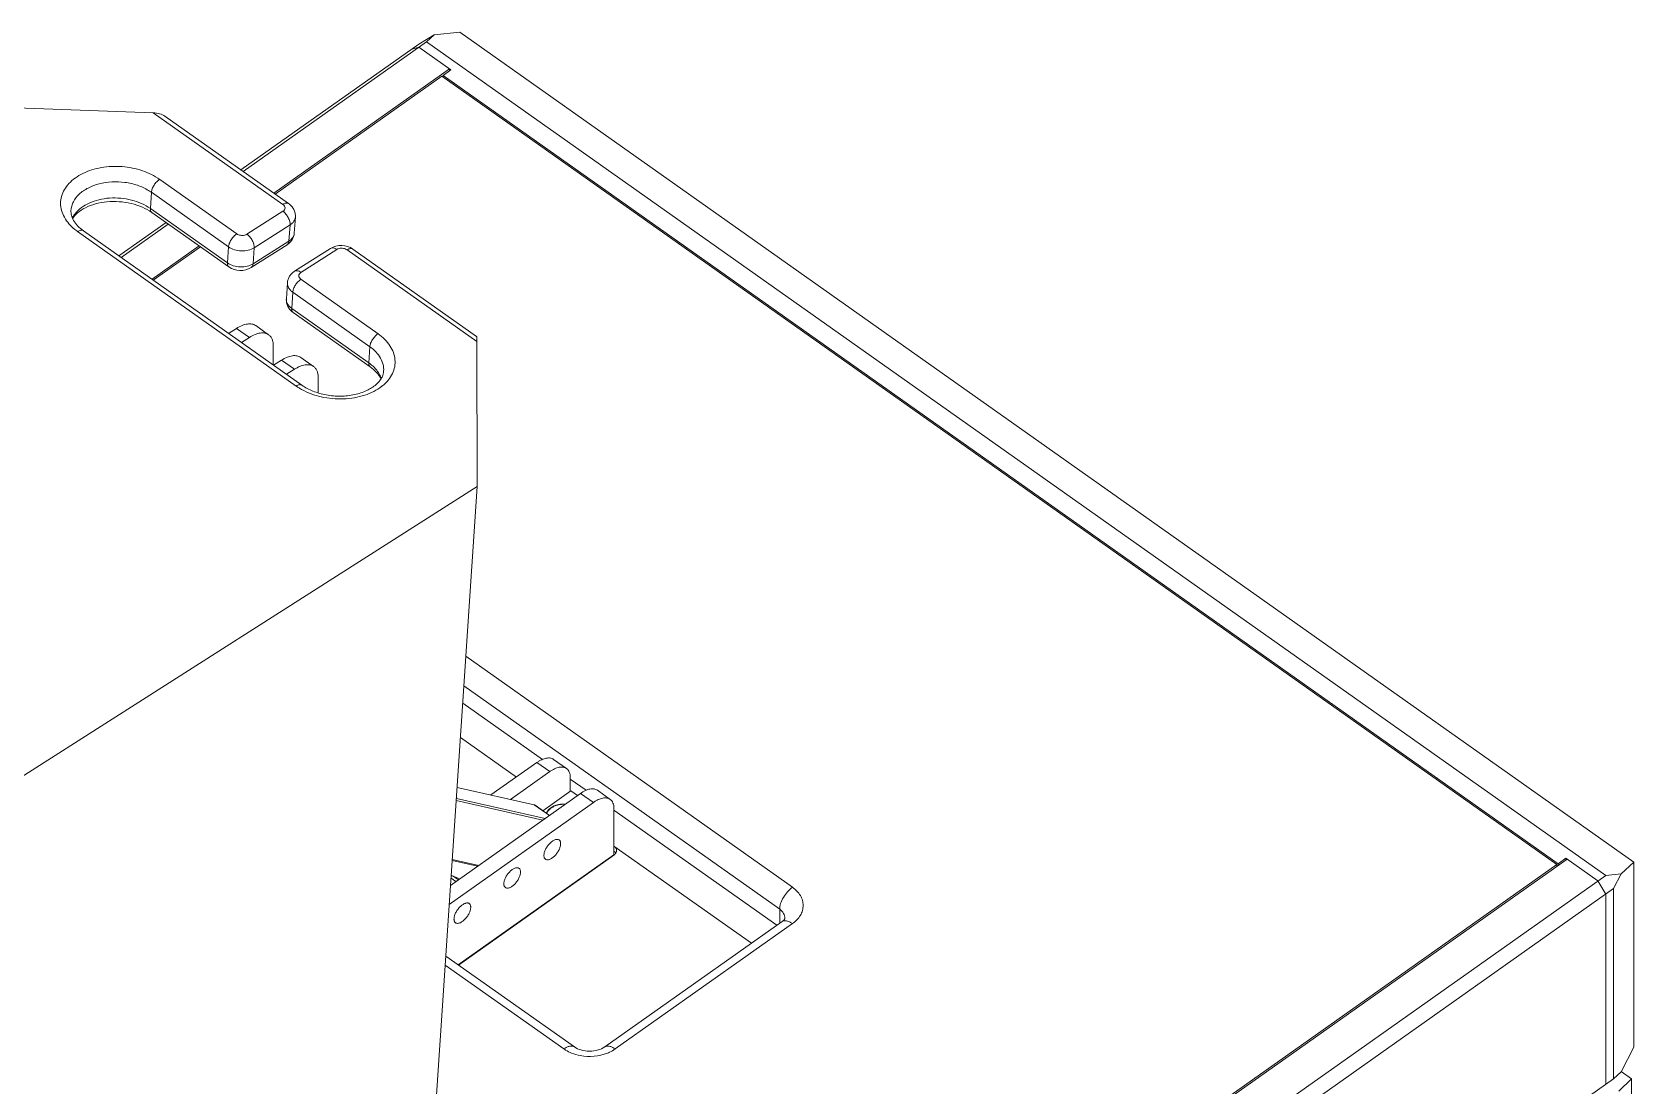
# Model space of a CAD drawing. Header units: millimetres. Extents: x 0 to 9253, y 0 to 2730.
# Drawn here: x 7598 to 8038.9, y 1462.6 to 1752.7 of the extents above; entities that cross this region are included whole.
import ezdxf

# ---------------------------------------------------------------- set-up
doc = ezdxf.new("R2010")
doc.units = ezdxf.units.MM
doc.layers.get('0').update_dxf_attribs({"lineweight": 13})

msp = doc.modelspace()

# ---------------------------------------------------------------- linework, layer by layer
at = {"color": 7, "linetype": 'Continuous'}
for p, q in [((7708.69, 1751.98), (7704.45, 1749.42)), ((7706.57, 1750.04), (7708.69, 1751.98)), ((7708.69, 1751.98), (7715.76, 1752.71)), ((7715.76, 1752.71), (8038.91, 1524.21)), ((7704.45, 1749.42), (7655.49, 1714.8)), ((7706.57, 1750.04), (7656.11, 1714.36)), ((7704.45, 1748.54), (7702.33, 1747.92)), ((7704.45, 1748.54), (7713.29, 1742.29)), ((7706.57, 1750.04), (8031.13, 1520.54)), ((7712.93, 1742.54), (7664.59, 1708.36)), ((7711.17, 1740.79), (7713.29, 1742.29)), ((7712.93, 1742.04), (7712.93, 1742.54)), ((7664.95, 1708.11), (7710.81, 1740.54)), ((7710.81, 1740.54), (8017.7, 1523.54)), ((7711.17, 1740.29), (7711.17, 1740.79)), ((7711.17, 1740.79), (8018.05, 1523.79)), ((7572.04, 1732.63), (7631.37, 1730.5)), ((7667.08, 1705.25), (7631.37, 1730.5)), ((7668.66, 1705.48), (7634.59, 1729.57)), ((7633.17, 1712.16), (7654.38, 1697.16)), ((7630.9, 1708.59), (7630.61, 1704.15)), ((7652.12, 1693.59), (7630.9, 1708.59)), ((7630.61, 1704.15), (7651.82, 1689.15)), ((7652.2, 1688.05), (7630.99, 1703.05)), ((7657.2, 1697.06), (7667.08, 1703.36)), ((7670.51, 1701.8), (7670.21, 1697.36)), ((7670.7, 1655.28), (7610.59, 1697.78)), ((7672.28, 1655.51), (7612.18, 1698.01)), ((7634.93, 1700.27), (7621.96, 1691.09)), ((7635.55, 1699.83), (7622.58, 1690.65)), ((7669.05, 1699.63), (7659.18, 1693.34)), ((7668.76, 1695.19), (7669.05, 1699.63)), ((7644.04, 1693.83), (7631.07, 1684.65)), ((7631.42, 1684.4), (7644.39, 1693.58)), ((7651.82, 1689.15), (7652.12, 1693.59)), ((7668.25, 1694.16), (7658.37, 1687.87)), ((7658.88, 1688.9), (7668.76, 1695.19)), ((7659.18, 1693.34), (7658.88, 1688.9)), ((7680.17, 1693.16), (7670.29, 1686.87)), ((7720.41, 1668.89), (7686.34, 1692.98)), ((7681.93, 1692.86), (7672.05, 1686.56)), ((7720.46, 1667.5), (7684.75, 1692.75)), ((7672.06, 1684.66), (7693.27, 1669.66)), ((7668.04, 1679.23), (7668.33, 1683.67)), ((7669.79, 1681.09), (7669.5, 1676.65)), ((7691.01, 1666.09), (7669.79, 1681.09)), ((7669.5, 1676.65), (7690.71, 1661.65)), ((7691.09, 1660.55), (7669.88, 1675.55)), ((7654.33, 1671.14), (7652.15, 1669.75)), ((7657.87, 1668.64), (7654.33, 1671.14)), ((7663.15, 1669.4), (7659.61, 1671.9)), ((7655.69, 1667.25), (7657.87, 1668.64)), ((7720.46, 1667.5), (7720.54, 1627.63)), ((7664.45, 1661.05), (7664.45, 1666.23)), ((7666.71, 1662.39), (7664.52, 1661)), ((7670.24, 1659.89), (7666.71, 1662.39)), ((7671.99, 1663.15), (7675.52, 1660.65)), ((7690.71, 1661.65), (7691.01, 1666.09)), ((7668.06, 1658.5), (7670.24, 1659.89)), ((7676.82, 1657.48), (7676.82, 1653.36)), ((7541.28, 1513.41), (7720.54, 1627.63)), ((7720.54, 1627.63), (7707.69, 1434.84)), ((7717.42, 1580.87), (7807.33, 1517.29)), ((7803.8, 1511.26), (7716.88, 1572.72)), ((7738.49, 1552.49), (7716.56, 1567.99)), ((7715.93, 1558.54), (7731.34, 1547.64)), ((7741.59, 1552.5), (7745.13, 1550)), ((7736.98, 1551.63), (7724.35, 1542.7)), ((7740.51, 1549.13), (7729.71, 1541.49)), ((7740.51, 1549.13), (7736.98, 1551.63)), ((7746.17, 1543.69), (7746.17, 1547.47)), ((7749, 1543.13), (7713.22, 1517.83)), ((7736.22, 1540.03), (7715.02, 1544.8)), ((7738.66, 1538.38), (7746.35, 1543.81)), ((7750.51, 1543.99), (7746.17, 1547.06)), ((7748.16, 1542.53), (7746.35, 1543.81)), ((7752.53, 1540.63), (7749, 1543.13)), ((7753.62, 1544), (7757.15, 1541.5)), ((7752.53, 1540.63), (7712.87, 1512.58)), ((7738.59, 1535.77), (7714.77, 1541.14)), ((7739.29, 1536.27), (7714.82, 1541.78)), ((7736.22, 1540.03), (7740.41, 1537.06)), ((7740.47, 1537.1), (7736.5, 1539.9)), ((7740.93, 1539.14), (7740.94, 1539.14)), ((7758.19, 1526.24), (7758.19, 1538.97)), ((7803.04, 1506.84), (7758.19, 1538.56)), ((7715.33, 1495.94), (7758.19, 1526.24)), ((7758.19, 1526.16), (7715.39, 1495.89)), ((7758.19, 1528.66), (7796.04, 1501.89)), ((8020.53, 1525.04), (7579.29, 1213.04)), ((7581.41, 1215.04), (8017.7, 1523.54)), ((7713.67, 1524.64), (7720.63, 1523.07)), ((7713.69, 1524.95), (7720.97, 1523.31)), ((7720.53, 1523.09), (7720.43, 1522.93)), ((8017.7, 1523.54), (8017.7, 1523.04)), ((8018.05, 1523.79), (8020.17, 1525.29)), ((8018.05, 1523.79), (8018.05, 1523.29)), ((8020.17, 1524.79), (8020.17, 1525.29)), ((8020.17, 1525.29), (8029.01, 1519.04)), ((8035.37, 1520.98), (8038.91, 1524.21)), ((8038.91, 1524.21), (8038.91, 1473.3)), ((8031.13, 1520.54), (7585.66, 1205.54)), ((7587.78, 1201.92), (8033.25, 1516.92)), ((7714.66, 1518.85), (7713.35, 1519.78)), ((7713.9, 1520.4), (7715.38, 1519.36)), ((7715.78, 1519.64), (7713.9, 1520.4)), ((8031.13, 1515.42), (8029.01, 1519.04)), ((8035.37, 1520.98), (8031.13, 1520.54)), ((8033.25, 1516.92), (8035.37, 1520.98)), ((8033.25, 1516.92), (8033.25, 1464.6)), ((8031.13, 1515.42), (8031.13, 1463.1)), ((7804.45, 1507.84), (7755.66, 1473.34)), ((7803.8, 1507.38), (7803.8, 1511.26)), ((7807.33, 1507.29), (7758.54, 1472.79)), ((7744.4, 1472.79), (7711.76, 1495.88)), ((7747.29, 1473.34), (7711.92, 1498.35)), ((8035.37, 1466.53), (8038.91, 1473.3)), ((7943.45, 1401.1), (8033.25, 1464.6)), ((8035.37, 1466.53), (8033.25, 1464.6)), ((8034.74, 1461.14), (8038.2, 1464.61)), ((8038.2, 1464.61), (8035.41, 1466.59)), ((8038.2, 1464.61), (8038.2, 1457.54))]:
    msp.add_line(p, q, dxfattribs=at)
for centre, radius, start, end in [((7683.67, 1651.7), 12.19, 51.6991, 54.752), ((7687.02, 1654.78), 7.61, 27.5269, 30.2834), ((7680.64, 1669.49), 17.35, 239.0308, 240.7325), ((7686.8, 1664.84), 12.23, 308.0125, 309.2315), ((7743.49, 1535.47), 4.55, 125.2644, 125.4427), ((7743.52, 1535.48), 4.48, 125.3484, 125.771)]:
    msp.add_arc(centre, radius, start, end, dxfattribs=at)
for centre, major_axis, ratio, start_param, end_param in [((7631.22, 1728.28), (4.24, -0.1), 0.524472, 0.66302, 1.548523), ((7720.32, 1665.28), (0.09, 3.61), 0.033171, -0.907776, -0.022273)]:
    msp.add_ellipse(centre, major_axis=major_axis, ratio=ratio, start_param=start_param, end_param=end_param, dxfattribs=at)
for points, knots in [([(7633.17, 1712.16), (7631.72, 1713.18), (7628.36, 1714.8), (7622.84, 1715.88), (7617.21, 1715.65), (7612.83, 1714.33), (7609.92, 1712.62), (7608.18, 1711.12), (7606.89, 1709.4), (7606.08, 1707.53), (7605.81, 1705.55), (7606.09, 1703.56), (7606.89, 1701.63), (7607.72, 1700.47), (7608.2, 1699.92)], [0, 0, 0, 0, 0.135677, 0.281661, 0.428081, 0.564907, 0.627611, 0.685918, 0.740165, 0.79135, 0.84108, 0.891301, 0.943825, 1, 1, 1, 1]), ([(7630.11, 1709.11), (7629.15, 1709.69), (7627.03, 1710.65), (7623.6, 1711.43), (7620.02, 1711.58), (7616.57, 1711.07), (7613.5, 1709.94), (7611.01, 1708.26), (7609.56, 1706.43), (7608.93, 1704.84), (7608.79, 1704.02), (7608.76, 1703.62)], [0, 0, 0, 0, 0.132235, 0.272163, 0.414252, 0.552524, 0.681746, 0.798608, 0.903077, 0.952088, 1, 1, 1, 1]), ([(7633.17, 1712.16), (7632.87, 1711.97), (7632.3, 1711.48), (7631.6, 1710.59), (7631.1, 1709.61), (7630.92, 1708.92), (7630.9, 1708.59)], [0, 0, 0, 0, 0.246116, 0.514529, 0.77512, 1, 1, 1, 1]), ([(7609.87, 1702.7), (7610.88, 1703.99), (7613.11, 1705.52), (7616.49, 1706.65), (7619.42, 1707.09), (7622.45, 1707.05), (7626.32, 1706.4), (7629.07, 1705.24), (7630.61, 1704.15)], [0, 0, 0, 0, 0.219158, 0.344378, 0.476684, 0.612484, 0.747694, 1, 1, 1, 1]), ([(7630.9, 1708.59), (7630.84, 1708.64), (7630.58, 1708.82), (7630.31, 1708.99), (7630.11, 1709.11)], [0, 0, 0, 0, 0.247282, 1, 1, 1, 1]), ([(7608.76, 1703.62), (7608.73, 1703.17), (7608.83, 1702.2), (7609.45, 1700.74), (7610.58, 1699.28), (7611.6, 1698.42), (7612.18, 1698.01)], [0, 0, 0, 0, 0.195951, 0.420025, 0.687225, 1, 1, 1, 1]), ([(7609.13, 1701.53), (7609.18, 1701.64), (7609.4, 1702.04), (7609.66, 1702.42), (7609.87, 1702.7)], [0, 0, 0, 0, 0.245474, 1, 1, 1, 1]), ([(7630.99, 1703.05), (7630.19, 1703.62), (7628.37, 1704.61), (7625.34, 1705.6), (7622.04, 1706.11), (7618.7, 1706.07), (7615.55, 1705.52), (7612.79, 1704.49), (7610.63, 1703.11), (7609.57, 1701.93), (7609.19, 1701.34)], [0, 0, 0, 0, 0.123695, 0.259254, 0.400989, 0.542878, 0.678898, 0.803318, 0.911274, 1, 1, 1, 1]), ([(7630.61, 1704.15), (7630.6, 1704.03), (7630.6, 1703.81), (7630.66, 1703.49), (7630.79, 1703.23), (7630.92, 1703.1), (7630.99, 1703.05)], [0, 0, 0, 0, 0.295032, 0.555671, 0.786503, 1, 1, 1, 1]), ([(7667.08, 1705.25), (7667.22, 1705.35), (7667.51, 1705.5), (7667.94, 1705.63), (7668.34, 1705.64), (7668.57, 1705.55), (7668.66, 1705.48)], [0, 0, 0, 0, 0.308504, 0.574432, 0.799946, 1, 1, 1, 1]), ([(7667.08, 1705.25), (7667.25, 1705.13), (7667.54, 1704.86), (7667.72, 1704.29), (7667.54, 1703.72), (7667.25, 1703.46), (7667.08, 1703.36)], [0, 0, 0, 0, 0.272089, 0.507402, 0.737949, 1, 1, 1, 1]), ([(7669.05, 1699.63), (7669.08, 1699.96), (7668.98, 1700.66), (7668.56, 1701.68), (7667.93, 1702.62), (7667.38, 1703.14), (7667.08, 1703.36)], [0, 0, 0, 0, 0.222664, 0.480614, 0.749108, 1, 1, 1, 1]), ([(7668.66, 1705.48), (7668.95, 1705.28), (7669.5, 1704.8), (7670.11, 1703.9), (7670.48, 1702.88), (7670.53, 1702.16), (7670.51, 1701.8)], [0, 0, 0, 0, 0.250792, 0.500502, 0.750045, 1, 1, 1, 1]), ([(7670.51, 1701.8), (7670.49, 1701.59), (7670.41, 1701.17), (7669.99, 1700.37), (7669.45, 1699.89), (7669.05, 1699.63)], [0, 0, 0, 0, 0.230724, 0.470632, 1, 1, 1, 1]), ([(7608.2, 1699.92), (7608.29, 1699.82), (7608.63, 1699.44), (7609.01, 1699.07), (7609.3, 1698.81)], [0, 0, 0, 0, 0.245459, 1, 1, 1, 1]), ([(7609.3, 1698.81), (7609.4, 1698.72), (7609.82, 1698.36), (7610.25, 1698.02), (7610.59, 1697.78)], [0, 0, 0, 0, 0.245892, 1, 1, 1, 1]), ([(7612.18, 1698.01), (7612.09, 1698.07), (7611.86, 1698.17), (7611.46, 1698.16), (7611.03, 1698.03), (7610.74, 1697.87), (7610.59, 1697.78)], [0, 0, 0, 0, 0.200041, 0.425594, 0.691539, 1, 1, 1, 1]), ([(7670.21, 1697.36), (7670.19, 1697.04), (7670.06, 1696.39), (7669.65, 1695.51), (7669.03, 1694.74), (7668.52, 1694.34), (7668.25, 1694.16)], [0, 0, 0, 0, 0.250064, 0.499804, 0.74956, 1, 1, 1, 1]), ([(7668.76, 1695.19), (7669.16, 1695.45), (7669.69, 1695.93), (7670.11, 1696.73), (7670.2, 1697.15), (7670.21, 1697.36)], [0, 0, 0, 0, 0.529368, 0.769235, 1, 1, 1, 1]), ([(7652.12, 1693.59), (7652.14, 1693.92), (7652.32, 1694.61), (7652.82, 1695.59), (7653.51, 1696.48), (7654.08, 1696.97), (7654.38, 1697.16)], [0, 0, 0, 0, 0.22486, 0.485386, 0.753812, 1, 1, 1, 1]), ([(7659.18, 1693.34), (7658.69, 1693.03), (7657.52, 1692.57), (7655.64, 1692.4), (7653.76, 1692.71), (7652.61, 1693.25), (7652.12, 1693.59)], [0, 0, 0, 0, 0.236359, 0.495268, 0.75682, 1, 1, 1, 1]), ([(7657.2, 1697.06), (7657.01, 1696.94), (7656.42, 1696.71), (7655.41, 1696.69), (7654.68, 1696.95), (7654.38, 1697.16)], [0, 0, 0, 0, 0.237117, 0.627628, 1, 1, 1, 1]), ([(7657.2, 1697.06), (7657.5, 1696.85), (7658.05, 1696.33), (7658.69, 1695.38), (7659.1, 1694.37), (7659.2, 1693.66), (7659.18, 1693.34)], [0, 0, 0, 0, 0.250799, 0.519217, 0.77725, 1, 1, 1, 1]), ([(7668.25, 1694.16), (7668.4, 1694.26), (7668.66, 1694.58), (7668.74, 1694.98), (7668.76, 1695.19)], [0, 0, 0, 0, 0.456785, 1, 1, 1, 1]), ([(7686.34, 1692.98), (7685.46, 1693.6), (7683.29, 1694.28), (7681.07, 1693.74), (7680.17, 1693.16)], [0, 0, 0, 0, 0.501089, 1, 1, 1, 1]), ([(7681.93, 1692.86), (7681.77, 1692.96), (7681.47, 1693.15), (7680.99, 1693.31), (7680.54, 1693.33), (7680.28, 1693.23), (7680.17, 1693.16)], [0, 0, 0, 0, 0.302113, 0.566322, 0.794454, 1, 1, 1, 1]), ([(7681.93, 1692.86), (7682.13, 1692.98), (7682.71, 1693.21), (7683.72, 1693.23), (7684.45, 1692.97), (7684.75, 1692.75)], [0, 0, 0, 0, 0.237117, 0.627628, 1, 1, 1, 1]), ([(7686.34, 1692.98), (7686.25, 1693.05), (7686.02, 1693.14), (7685.62, 1693.13), (7685.19, 1693), (7684.9, 1692.85), (7684.75, 1692.75)], [0, 0, 0, 0, 0.199991, 0.425524, 0.691531, 1, 1, 1, 1]), ([(7652.2, 1688.05), (7652.13, 1688.1), (7652, 1688.23), (7651.88, 1688.49), (7651.81, 1688.81), (7651.81, 1689.03), (7651.82, 1689.15)], [0, 0, 0, 0, 0.213459, 0.444297, 0.704992, 1, 1, 1, 1]), ([(7651.82, 1689.15), (7652.31, 1688.81), (7653.46, 1688.27), (7655.34, 1687.96), (7657.23, 1688.13), (7658.39, 1688.59), (7658.88, 1688.9)], [0, 0, 0, 0, 0.243091, 0.504566, 0.763553, 1, 1, 1, 1]), ([(7658.88, 1688.9), (7658.87, 1688.69), (7658.79, 1688.29), (7658.52, 1687.97), (7658.37, 1687.87)], [0, 0, 0, 0, 0.543263, 1, 1, 1, 1]), ([(7658.37, 1687.87), (7657.47, 1687.3), (7655.25, 1686.75), (7653.08, 1687.43), (7652.2, 1688.05)], [0, 0, 0, 0, 0.499007, 1, 1, 1, 1]), ([(7670.29, 1686.87), (7670.02, 1686.7), (7669.51, 1686.29), (7668.89, 1685.53), (7668.48, 1684.64), (7668.35, 1684), (7668.33, 1683.67)], [0, 0, 0, 0, 0.250424, 0.500161, 0.74991, 1, 1, 1, 1]), ([(7672.06, 1684.66), (7671.76, 1684.47), (7671.19, 1683.98), (7670.49, 1683.09), (7669.99, 1682.11), (7669.82, 1681.42), (7669.79, 1681.09)], [0, 0, 0, 0, 0.246095, 0.514444, 0.775053, 1, 1, 1, 1]), ([(7670.29, 1686.87), (7670.4, 1686.94), (7670.67, 1687.04), (7671.11, 1687.02), (7671.59, 1686.86), (7671.9, 1686.67), (7672.05, 1686.56)], [0, 0, 0, 0, 0.205482, 0.433622, 0.697912, 1, 1, 1, 1]), ([(7672.06, 1684.66), (7671.89, 1684.78), (7671.6, 1685.06), (7671.41, 1685.63), (7671.59, 1686.19), (7671.88, 1686.45), (7672.05, 1686.56)], [0, 0, 0, 0, 0.272089, 0.507402, 0.737949, 1, 1, 1, 1]), ([(7669.79, 1681.09), (7669.56, 1681.26), (7669.13, 1681.62), (7668.65, 1682.26), (7668.36, 1682.96), (7668.32, 1683.44), (7668.33, 1683.67)], [0, 0, 0, 0, 0.279126, 0.536066, 0.773544, 1, 1, 1, 1]), ([(7668.04, 1679.23), (7668.01, 1678.88), (7668.06, 1678.15), (7668.43, 1677.13), (7669.05, 1676.24), (7669.59, 1675.76), (7669.88, 1675.55)], [0, 0, 0, 0, 0.249922, 0.499456, 0.749197, 1, 1, 1, 1]), ([(7668.04, 1679.23), (7668.02, 1679), (7668.06, 1678.51), (7668.35, 1677.82), (7668.84, 1677.18), (7669.26, 1676.82), (7669.5, 1676.65)], [0, 0, 0, 0, 0.226395, 0.463903, 0.720912, 1, 1, 1, 1]), ([(7669.5, 1676.65), (7669.49, 1676.53), (7669.49, 1676.31), (7669.55, 1675.99), (7669.68, 1675.73), (7669.81, 1675.6), (7669.88, 1675.55)], [0, 0, 0, 0, 0.295078, 0.555729, 0.786523, 1, 1, 1, 1]), ([(7659.61, 1671.9), (7659.46, 1672.01), (7659.13, 1672.19), (7658.57, 1672.36), (7657.95, 1672.41), (7657.03, 1672.34), (7655.77, 1671.96), (7654.82, 1671.45), (7654.33, 1671.14)], [0, 0, 0, 0, 0.098643, 0.200778, 0.309417, 0.426756, 0.691924, 1, 1, 1, 1]), ([(7657.87, 1668.64), (7658.36, 1668.95), (7659.31, 1669.46), (7660.56, 1669.84), (7661.49, 1669.91), (7662.1, 1669.86), (7662.67, 1669.69), (7663, 1669.51), (7663.15, 1669.4)], [0, 0, 0, 0, 0.308076, 0.573244, 0.690583, 0.799222, 0.901357, 1, 1, 1, 1]), ([(7663.15, 1669.4), (7663.36, 1669.25), (7663.75, 1668.87), (7664.16, 1668.13), (7664.4, 1667.23), (7664.45, 1666.58), (7664.45, 1666.23)], [0, 0, 0, 0, 0.218612, 0.451665, 0.710225, 1, 1, 1, 1]), ([(7691.01, 1666.09), (7691.03, 1666.42), (7691.21, 1667.11), (7691.71, 1668.09), (7692.4, 1668.98), (7692.97, 1669.47), (7693.27, 1669.66)], [0, 0, 0, 0, 0.22488, 0.485471, 0.753884, 1, 1, 1, 1]), ([(7694.54, 1655.37), (7695.11, 1655.84), (7696.15, 1656.85), (7697.3, 1658.63), (7697.93, 1660.56), (7698.02, 1662.55), (7697.57, 1664.54), (7696.59, 1666.44), (7695.14, 1668.19), (7693.93, 1669.2), (7693.27, 1669.66)], [0, 0, 0, 0, 0.131144, 0.253474, 0.369795, 0.484185, 0.601174, 0.724655, 0.857314, 1, 1, 1, 1]), ([(7671.99, 1663.15), (7671.84, 1663.26), (7671.5, 1663.44), (7670.94, 1663.61), (7670.33, 1663.66), (7669.4, 1663.59), (7668.15, 1663.21), (7667.2, 1662.7), (7666.71, 1662.39)], [0, 0, 0, 0, 0.098643, 0.200778, 0.309417, 0.426756, 0.691924, 1, 1, 1, 1]), ([(7694.81, 1659.39), (7694.85, 1659.99), (7694.73, 1661.25), (7693.99, 1663.06), (7692.72, 1664.73), (7691.62, 1665.66), (7691.01, 1666.09)], [0, 0, 0, 0, 0.226458, 0.463993, 0.72076, 1, 1, 1, 1]), ([(7670.24, 1659.89), (7670.73, 1660.2), (7671.68, 1660.71), (7672.94, 1661.09), (7673.86, 1661.16), (7674.48, 1661.11), (7675.04, 1660.94), (7675.37, 1660.76), (7675.52, 1660.65)], [0, 0, 0, 0, 0.308076, 0.573244, 0.690583, 0.799222, 0.901357, 1, 1, 1, 1]), ([(7672.28, 1655.51), (7673.23, 1654.84), (7675.41, 1653.71), (7679.04, 1652.69), (7682.94, 1652.37), (7686.73, 1652.77), (7690.07, 1653.84), (7692.34, 1655.23), (7693.62, 1656.53), (7694.27, 1657.48), (7694.67, 1658.43), (7694.79, 1659.08), (7694.81, 1659.39)], [0, 0, 0, 0, 0.133121, 0.279883, 0.431821, 0.580096, 0.716119, 0.832423, 0.881753, 0.925321, 0.964198, 1, 1, 1, 1]), ([(7675.52, 1660.65), (7675.74, 1660.5), (7676.12, 1660.12), (7676.53, 1659.38), (7676.78, 1658.48), (7676.82, 1657.83), (7676.82, 1657.48)], [0, 0, 0, 0, 0.218612, 0.451665, 0.710225, 1, 1, 1, 1]), ([(7691.09, 1660.55), (7691.02, 1660.6), (7690.89, 1660.73), (7690.77, 1660.99), (7690.7, 1661.31), (7690.7, 1661.53), (7690.71, 1661.65)], [0, 0, 0, 0, 0.213497, 0.444329, 0.704968, 1, 1, 1, 1]), ([(7694.06, 1657.23), (7693.77, 1657.84), (7692.91, 1659.09), (7691.76, 1660.08), (7691.09, 1660.55)], [0, 0, 0, 0, 0.452826, 1, 1, 1, 1]), ([(7691.23, 1661.26), (7691.32, 1661.19), (7691.68, 1660.9), (7692.02, 1660.59), (7692.26, 1660.34)], [0, 0, 0, 0, 0.254523, 1, 1, 1, 1]), ([(7692.26, 1660.34), (7692.39, 1660.21), (7692.89, 1659.68), (7693.32, 1659.08), (7693.59, 1658.62)], [0, 0, 0, 0, 0.258689, 1, 1, 1, 1]), ([(7693.77, 1658.3), (7693.81, 1658.22), (7693.96, 1657.92), (7694.08, 1657.62), (7694.17, 1657.38)], [0, 0, 0, 0, 0.253529, 1, 1, 1, 1]), ([(7670.7, 1655.28), (7670.84, 1655.37), (7671.13, 1655.53), (7671.56, 1655.66), (7671.96, 1655.67), (7672.19, 1655.57), (7672.28, 1655.51)], [0, 0, 0, 0, 0.308461, 0.574406, 0.799959, 1, 1, 1, 1]), ([(7670.7, 1655.28), (7670.78, 1655.22), (7671.11, 1654.99), (7671.45, 1654.78), (7671.71, 1654.62)], [0, 0, 0, 0, 0.246943, 1, 1, 1, 1]), ([(7672.16, 1654.36), (7673.86, 1653.41), (7677.68, 1652.02), (7682.72, 1651.56), (7686.74, 1651.98), (7690.4, 1652.87), (7692.93, 1654.11), (7694.33, 1655.2)], [0, 0, 0, 0, 0.251348, 0.515146, 0.645426, 0.771053, 1, 1, 1, 1]), ([(7741.59, 1552.5), (7741.46, 1552.6), (7741.17, 1552.75), (7740.68, 1552.88), (7740.14, 1552.91), (7739.56, 1552.85), (7738.94, 1552.68), (7738.29, 1552.42), (7737.63, 1552.07), (7737.19, 1551.78), (7736.98, 1551.63)], [0, 0, 0, 0, 0.096272, 0.196491, 0.303964, 0.421025, 0.549004, 0.688371, 0.838993, 1, 1, 1, 1]), ([(7740.51, 1549.13), (7740.73, 1549.28), (7741.16, 1549.57), (7741.83, 1549.92), (7742.47, 1550.18), (7743.09, 1550.35), (7743.68, 1550.41), (7744.22, 1550.38), (7744.71, 1550.25), (7745, 1550.1), (7745.13, 1550)], [0, 0, 0, 0, 0.161007, 0.311629, 0.450996, 0.578975, 0.696036, 0.803509, 0.903728, 1, 1, 1, 1]), ([(7745.13, 1550), (7745.21, 1549.94), (7745.37, 1549.81), (7745.66, 1549.49), (7745.94, 1548.98), (7746.13, 1548.27), (7746.17, 1547.75), (7746.17, 1547.47)], [0, 0, 0, 0, 0.108602, 0.219101, 0.452031, 0.710342, 1, 1, 1, 1]), ([(7753.62, 1544), (7753.48, 1544.1), (7753.19, 1544.25), (7752.7, 1544.38), (7752.16, 1544.41), (7751.58, 1544.35), (7750.96, 1544.18), (7750.31, 1543.92), (7749.65, 1543.57), (7749.22, 1543.28), (7749, 1543.13)], [0, 0, 0, 0, 0.096272, 0.196491, 0.303964, 0.421025, 0.549004, 0.688371, 0.838993, 1, 1, 1, 1]), ([(7736.5, 1539.9), (7736.48, 1539.92), (7736.39, 1539.97), (7736.29, 1540.01), (7736.22, 1540.03)], [0, 0, 0, 0, 0.246206, 1, 1, 1, 1]), ([(7740.85, 1539.18), (7740.58, 1538.98), (7740.09, 1538.55), (7739.73, 1537.99), (7739.61, 1537.7)], [0, 0, 0, 0, 0.521149, 1, 1, 1, 1]), ([(7739.69, 1537.65), (7739.75, 1537.79), (7739.89, 1538.06), (7740.16, 1538.45), (7740.5, 1538.8), (7740.76, 1539.02), (7740.9, 1539.12)], [0, 0, 0, 0, 0.234876, 0.478983, 0.733859, 1, 1, 1, 1]), ([(7744.86, 1540.21), (7744.5, 1540.23), (7743.77, 1540.22), (7742.39, 1539.99), (7741.41, 1539.58), (7740.86, 1539.19)], [0, 0, 0, 0, 0.261368, 0.519148, 1, 1, 1, 1]), ([(7740.88, 1539.15), (7741.14, 1539.34), (7741.73, 1539.66), (7742.69, 1540), (7743.74, 1540.18), (7744.45, 1540.19), (7744.81, 1540.17)], [0, 0, 0, 0, 0.234583, 0.482446, 0.739403, 1, 1, 1, 1]), ([(7740.94, 1539.14), (7741.19, 1539.32), (7741.76, 1539.64), (7742.7, 1539.97), (7743.72, 1540.15), (7744.42, 1540.16), (7744.77, 1540.14)], [0, 0, 0, 0, 0.234041, 0.481799, 0.738962, 1, 1, 1, 1]), ([(7752.53, 1540.63), (7752.75, 1540.78), (7753.19, 1541.07), (7753.85, 1541.42), (7754.49, 1541.68), (7755.11, 1541.85), (7755.7, 1541.91), (7756.24, 1541.88), (7756.73, 1541.75), (7757.02, 1541.6), (7757.15, 1541.5)], [0, 0, 0, 0, 0.161007, 0.311629, 0.450996, 0.578975, 0.696036, 0.803509, 0.903728, 1, 1, 1, 1]), ([(7757.15, 1541.5), (7757.23, 1541.44), (7757.4, 1541.31), (7757.68, 1540.99), (7757.96, 1540.48), (7758.15, 1539.77), (7758.19, 1539.25), (7758.19, 1538.97)], [0, 0, 0, 0, 0.108602, 0.219101, 0.452031, 0.710342, 1, 1, 1, 1]), ([(7743.09, 1530.33), (7743.02, 1530.38), (7742.86, 1530.46), (7742.58, 1530.5), (7742.27, 1530.48), (7741.93, 1530.38), (7741.58, 1530.21), (7741.09, 1529.9), (7740.49, 1529.38), (7739.86, 1528.61), (7739.35, 1527.76), (7739.06, 1527.02), (7738.94, 1526.45), (7738.92, 1526.18), (7738.92, 1526.05)], [0, 0, 0, 0, 0.038564, 0.079806, 0.125715, 0.177357, 0.235002, 0.298339, 0.438715, 0.5898, 0.740597, 0.880159, 0.942972, 1, 1, 1, 1]), ([(7743.52, 1529.3), (7743.52, 1529.42), (7743.5, 1529.63), (7743.42, 1529.92), (7743.29, 1530.16), (7743.16, 1530.28), (7743.09, 1530.33)], [0, 0, 0, 0, 0.289752, 0.548339, 0.781393, 1, 1, 1, 1]), ([(7738.92, 1526.05), (7738.92, 1525.94), (7738.94, 1525.73), (7739.01, 1525.44), (7739.15, 1525.2), (7739.27, 1525.07), (7739.34, 1525.03)], [0, 0, 0, 0, 0.289752, 0.548339, 0.781393, 1, 1, 1, 1]), ([(7739.34, 1525.03), (7739.41, 1524.98), (7739.58, 1524.9), (7739.86, 1524.85), (7740.17, 1524.88), (7740.5, 1524.98), (7740.85, 1525.14), (7741.35, 1525.45), (7741.95, 1525.98), (7742.58, 1526.75), (7743.09, 1527.6), (7743.37, 1528.34), (7743.49, 1528.91), (7743.52, 1529.18), (7743.52, 1529.3)], [0, 0, 0, 0, 0.038564, 0.079806, 0.125715, 0.177357, 0.235002, 0.298339, 0.438715, 0.5898, 0.740597, 0.880159, 0.942972, 1, 1, 1, 1]), ([(7758.87, 1527.75), (7758.83, 1527.93), (7758.64, 1528.28), (7758.35, 1528.54), (7758.19, 1528.66)], [0, 0, 0, 0, 0.475862, 1, 1, 1, 1]), ([(7758.19, 1526.16), (7758.4, 1526.31), (7758.77, 1526.67), (7758.92, 1527.17), (7758.92, 1527.41)], [0, 0, 0, 0, 0.528966, 1, 1, 1, 1]), ([(7758.19, 1527.24), (7758.22, 1527.22), (7758.33, 1527.14), (7758.44, 1527.04), (7758.51, 1526.97)], [0, 0, 0, 0, 0.255997, 1, 1, 1, 1]), ([(7732.06, 1522.53), (7731.99, 1522.58), (7731.83, 1522.66), (7731.55, 1522.7), (7731.24, 1522.68), (7730.9, 1522.58), (7730.55, 1522.41), (7730.06, 1522.1), (7729.46, 1521.58), (7728.83, 1520.81), (7728.32, 1519.96), (7728.03, 1519.22), (7727.91, 1518.65), (7727.89, 1518.38), (7727.89, 1518.25)], [0, 0, 0, 0, 0.038564, 0.079806, 0.125715, 0.177357, 0.235002, 0.298339, 0.438715, 0.5898, 0.740597, 0.880159, 0.942972, 1, 1, 1, 1]), ([(7728.31, 1517.23), (7728.38, 1517.18), (7728.55, 1517.1), (7728.83, 1517.05), (7729.14, 1517.08), (7729.47, 1517.18), (7729.82, 1517.34), (7730.32, 1517.65), (7730.92, 1518.18), (7731.55, 1518.95), (7732.06, 1519.8), (7732.34, 1520.54), (7732.46, 1521.11), (7732.49, 1521.38), (7732.49, 1521.5)], [0, 0, 0, 0, 0.038564, 0.079806, 0.125715, 0.177357, 0.235002, 0.298339, 0.438715, 0.5898, 0.740597, 0.880159, 0.942972, 1, 1, 1, 1]), ([(7732.49, 1521.5), (7732.49, 1521.62), (7732.47, 1521.83), (7732.39, 1522.12), (7732.26, 1522.36), (7732.13, 1522.48), (7732.06, 1522.53)], [0, 0, 0, 0, 0.289752, 0.548339, 0.781393, 1, 1, 1, 1]), ([(7713.9, 1520.4), (7713.83, 1520.43), (7713.65, 1520.46), (7713.48, 1520.43), (7713.39, 1520.4)], [0, 0, 0, 0, 0.461641, 1, 1, 1, 1]), ([(7727.89, 1518.25), (7727.89, 1518.14), (7727.9, 1517.93), (7727.98, 1517.64), (7728.12, 1517.4), (7728.24, 1517.27), (7728.31, 1517.23)], [0, 0, 0, 0, 0.289752, 0.548339, 0.781393, 1, 1, 1, 1]), ([(7803.8, 1511.26), (7803.8, 1511.78), (7804.03, 1512.92), (7804.8, 1514.55), (7805.91, 1516.08), (7806.84, 1516.94), (7807.33, 1517.29)], [0, 0, 0, 0, 0.217686, 0.475354, 0.746305, 1, 1, 1, 1]), ([(7807.33, 1507.29), (7808.19, 1507.9), (7809.32, 1509.03), (7810.13, 1510.88), (7810.33, 1512.29), (7810.13, 1513.71), (7809.32, 1515.56), (7808.19, 1516.69), (7807.33, 1517.29)], [0, 0, 0, 0, 0.263385, 0.383799, 0.5, 0.616201, 0.736615, 1, 1, 1, 1]), ([(7718.35, 1512.83), (7718.28, 1512.88), (7718.11, 1512.96), (7717.83, 1513), (7717.52, 1512.98), (7717.19, 1512.88), (7716.83, 1512.71), (7716.34, 1512.4), (7715.74, 1511.88), (7715.11, 1511.11), (7714.6, 1510.26), (7714.31, 1509.52), (7714.19, 1508.95), (7714.17, 1508.68), (7714.17, 1508.55)], [0, 0, 0, 0, 0.038564, 0.079806, 0.125715, 0.177357, 0.235002, 0.298339, 0.438715, 0.5898, 0.740597, 0.880159, 0.942972, 1, 1, 1, 1]), ([(7718.77, 1511.8), (7718.77, 1511.92), (7718.75, 1512.13), (7718.67, 1512.42), (7718.54, 1512.66), (7718.41, 1512.78), (7718.35, 1512.83)], [0, 0, 0, 0, 0.289752, 0.548339, 0.781393, 1, 1, 1, 1]), ([(7714.17, 1508.55), (7714.17, 1508.44), (7714.19, 1508.23), (7714.27, 1507.94), (7714.4, 1507.7), (7714.52, 1507.57), (7714.59, 1507.53)], [0, 0, 0, 0, 0.289752, 0.548339, 0.781393, 1, 1, 1, 1]), ([(7714.59, 1507.53), (7714.66, 1507.48), (7714.83, 1507.4), (7715.11, 1507.35), (7715.42, 1507.38), (7715.75, 1507.48), (7716.11, 1507.64), (7716.6, 1507.95), (7717.2, 1508.48), (7717.83, 1509.25), (7718.34, 1510.1), (7718.63, 1510.84), (7718.75, 1511.41), (7718.77, 1511.68), (7718.77, 1511.8)], [0, 0, 0, 0, 0.038564, 0.079806, 0.125715, 0.177357, 0.235002, 0.298339, 0.438715, 0.5898, 0.740597, 0.880159, 0.942972, 1, 1, 1, 1]), ([(7805.26, 1508.76), (7805.26, 1508.99), (7805.19, 1509.46), (7804.79, 1510.39), (7804.23, 1510.95), (7803.8, 1511.26)], [0, 0, 0, 0, 0.232407, 0.473237, 1, 1, 1, 1]), ([(7804.45, 1507.84), (7804.55, 1507.91), (7804.73, 1508.05), (7804.95, 1508.26), (7805.1, 1508.44), (7805.19, 1508.57), (7805.23, 1508.66), (7805.25, 1508.71), (7805.26, 1508.74), (7805.26, 1508.75), (7805.26, 1508.76), (7805.26, 1508.76), (7805.26, 1508.76), (7805.26, 1508.76)], [0, 0, 0, 0, 0.299548, 0.539915, 0.721274, 0.849053, 0.932156, 0.959287, 0.978151, 0.989882, 0.995558, 0.996323, 1, 1, 1, 1]), ([(7807.33, 1507.29), (7807.11, 1507.45), (7806.68, 1507.72), (7805.86, 1508.06), (7805.2, 1508.13), (7804.83, 1508.02)], [0, 0, 0, 0, 0.302082, 0.570262, 1, 1, 1, 1]), ([(7744.4, 1472.79), (7744.66, 1472.98), (7745.18, 1473.29), (7745.97, 1473.57), (7746.7, 1473.62), (7747.12, 1473.46), (7747.29, 1473.34)], [0, 0, 0, 0, 0.312078, 0.579925, 0.804193, 1, 1, 1, 1]), ([(7744.4, 1472.79), (7744.56, 1472.68), (7745.24, 1472.23), (7745.97, 1471.87), (7746.54, 1471.64)], [0, 0, 0, 0, 0.242028, 1, 1, 1, 1]), ([(7747.29, 1473.34), (7747.82, 1472.96), (7749.19, 1472.38), (7751.47, 1472.08), (7753.75, 1472.38), (7755.12, 1472.96), (7755.66, 1473.34)], [0, 0, 0, 0, 0.222764, 0.499989, 0.777225, 1, 1, 1, 1]), ([(7755.66, 1473.34), (7755.82, 1473.46), (7756.25, 1473.62), (7756.97, 1473.57), (7757.76, 1473.29), (7758.28, 1472.98), (7758.54, 1472.79)], [0, 0, 0, 0, 0.195807, 0.420075, 0.687922, 1, 1, 1, 1]), ([(7756.4, 1471.64), (7756.59, 1471.72), (7757.34, 1472.04), (7758.05, 1472.44), (7758.54, 1472.79)], [0, 0, 0, 0, 0.257894, 1, 1, 1, 1]), ([(7746.54, 1471.64), (7747.31, 1471.33), (7750.52, 1470.42), (7754.08, 1470.71), (7756.4, 1471.64)], [0, 0, 0, 0, 0.248103, 1, 1, 1, 1])]:
    msp.add_open_spline(points, degree=3, knots=knots, dxfattribs=at)
for points in [[(7758.51, 1526.97), (7758.58, 1526.89), (7758.65, 1526.8), (7758.71, 1526.7)], [(7758.92, 1527.41), (7758.92, 1527.52), (7758.9, 1527.64), (7758.87, 1527.75)], [(7804.83, 1508.02), (7804.7, 1507.98), (7804.56, 1507.92), (7804.45, 1507.84)]]:
    msp.add_open_spline(points, degree=3, dxfattribs=at)

doc.saveas('drawing.dxf')
